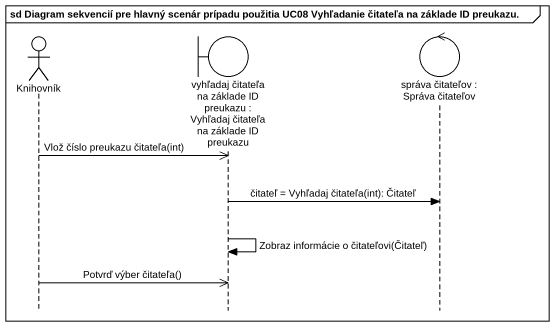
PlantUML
@startuml
mainframe sd Diagram sekvencií pre hlavný scenár prípadu použitia UC08 Vyhľadanie čitateľa na základe ID preukazu.
hide footbox
actor Knihovník
boundary "vyhľadaj čitateľa na základe ID preukazu : Vyhľadaj čitateľa na základe ID preukazu" as vyhľadaj_čitateľa_na
control "správa čitateľov : Správa čitateľov" as správa_čitateľov

Knihovník ->> vyhľadaj_čitateľa_na : Vlož číslo preukazu čitateľa(int)
vyhľadaj_čitateľa_na -> správa_čitateľov : čitateľ = Vyhľadaj čitateľa(int): Čitateľ
vyhľadaj_čitateľa_na -> vyhľadaj_čitateľa_na : Zobraz informácie o čitateľovi(Čitateľ)
Knihovník ->> vyhľadaj_čitateľa_na : Potvrď výber čitateľa()
@enduml
